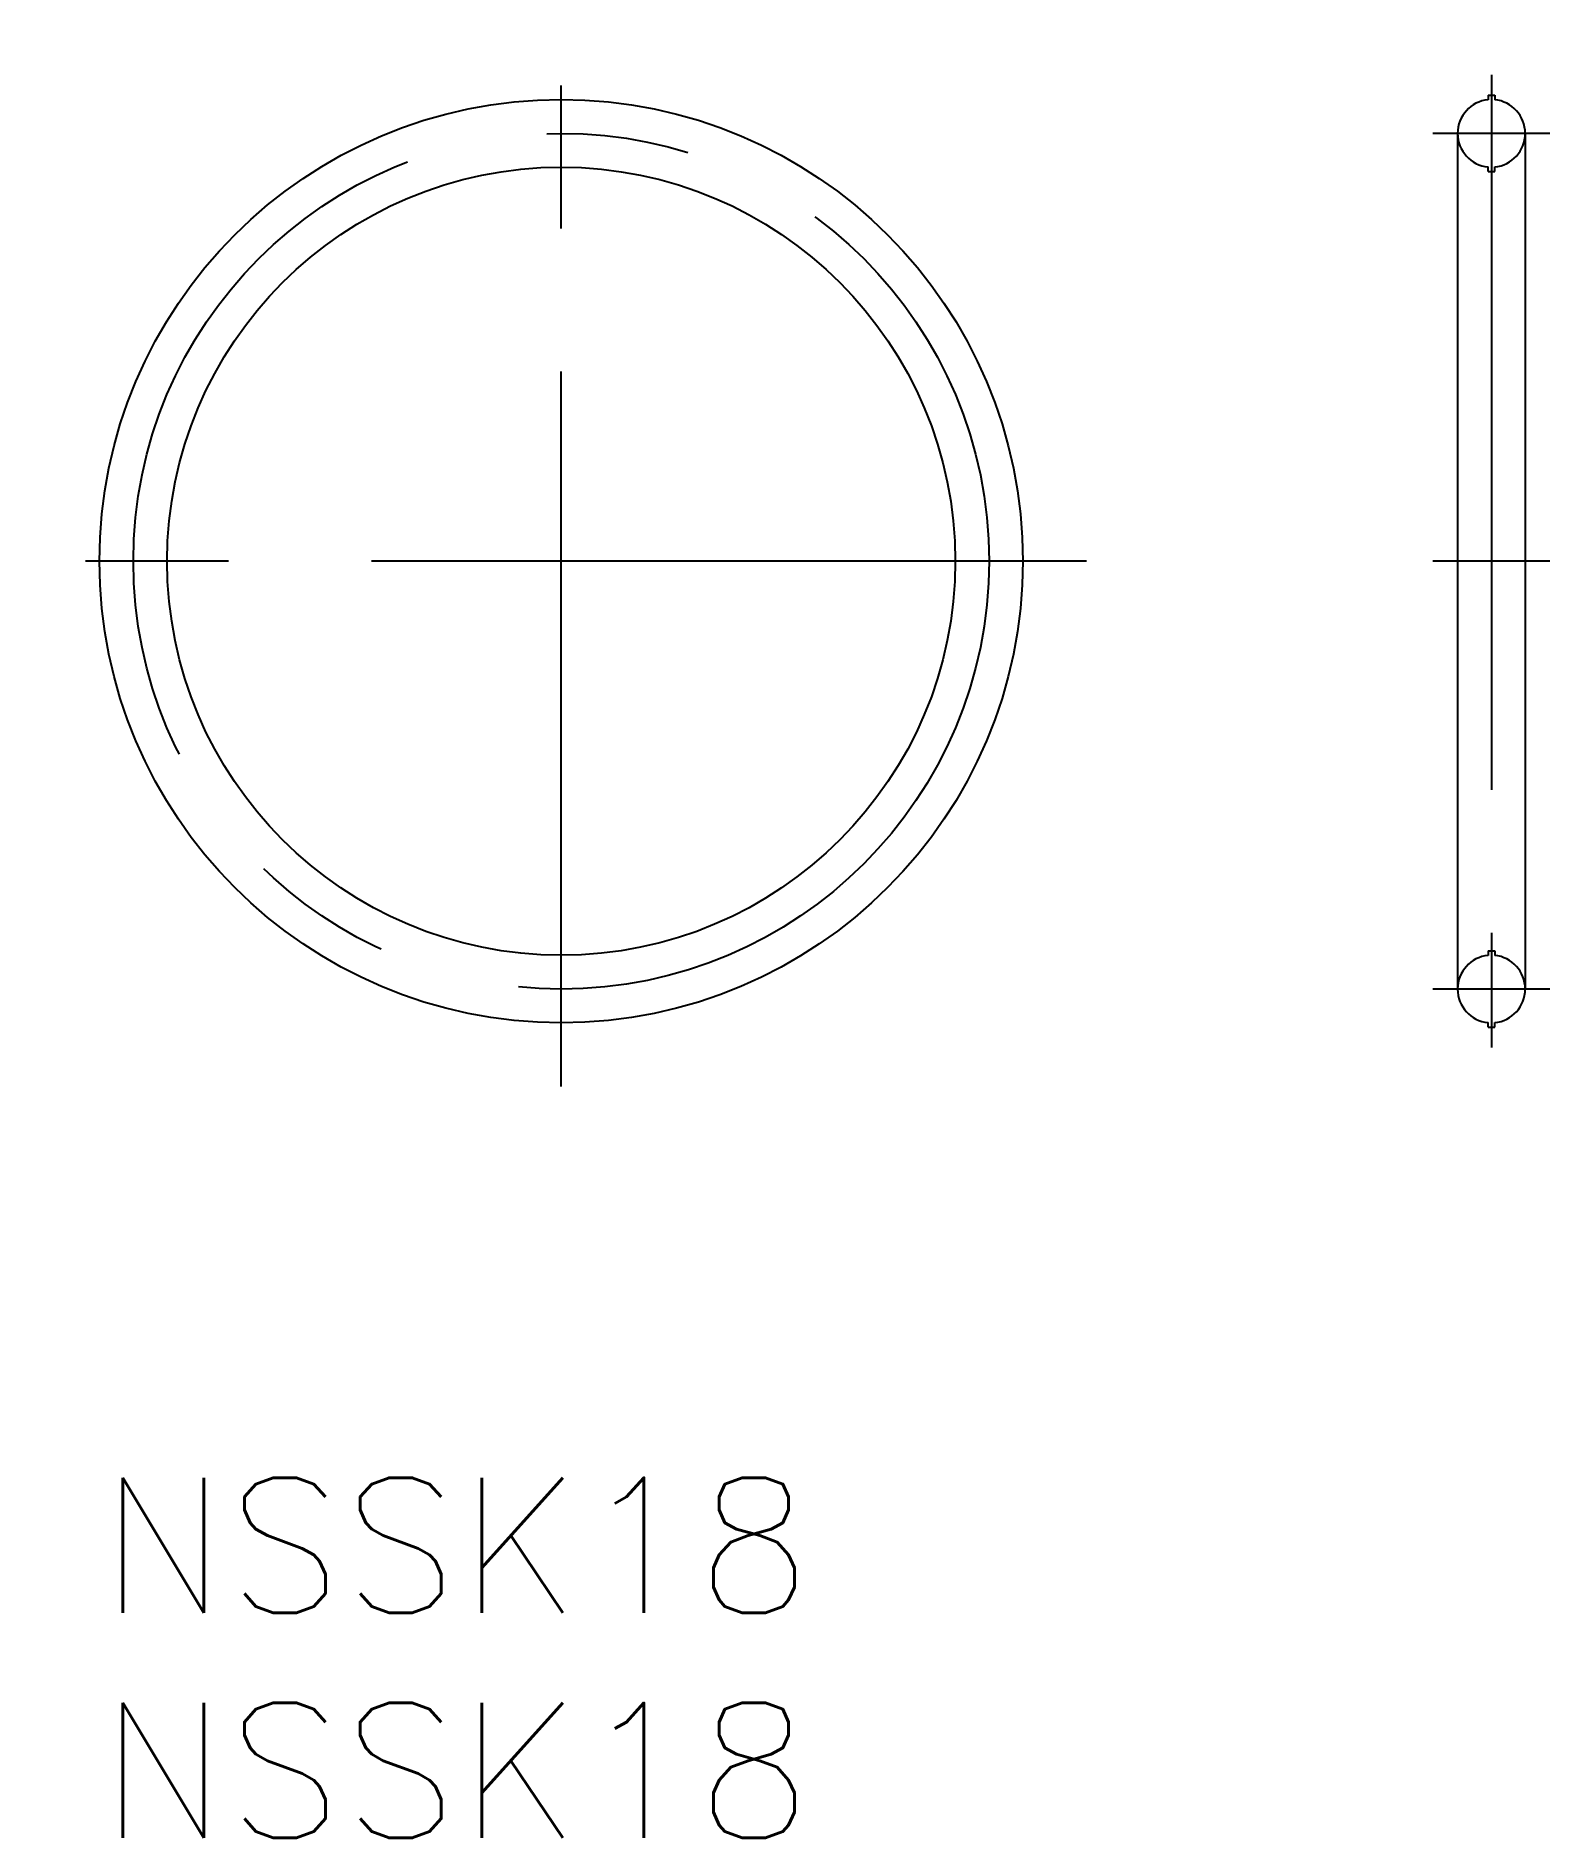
# Model space of a CAD drawing. Extents: x -1.4 to 32.2, y -8 to 32.
import ezdxf

# ---------------------------------------------------------------- set-up
doc = ezdxf.new("R2010")
doc.units = 0
doc.header["$LTSCALE"] = 0.5
doc.linetypes.add('CENTER', pattern=[50.8, 31.75, -6.35, 6.35, -6.35])
for name, color, linetype in [('MSM_CENTER', 1, 'CENTER'), ('MSM_CONTINUOUS', 7, 'CONTINUOUS'), ('MSM_PART_NUMBER', 7, 'CONTINUOUS')]:
    doc.layers.add(name, color=color, linetype=linetype)
doc.styles.get("Standard").update_dxf_attribs({"font": 'txt.shx', "height": 1, "bigfont": 'bigfont.shx'})

# ---------------------------------------------------------------- blocks, each defined once
blk = doc.blocks.new('*U1')
at = {"layer": 'MSM_PART_NUMBER'}
blk.add_text('NSSK18', height=3, dxfattribs=at).set_placement((0, -3))
blk = doc.blocks.new('*U2')
at = {"layer": 'MSM_PART_NUMBER'}
blk.add_text('NSSK18', height=3, dxfattribs=at).set_placement((0, -8))

msp = doc.modelspace()

# ---------------------------------------------------------------- linework, layer by layer
at = {"layer": 'MSM_CENTER'}
for p, q in [((10.25, 8.689), (10.25, 32.011)), ((30.904, 31.15), (30.904, 9.55)), ((32.204, 29.85), (29.604, 29.85)), ((21.911, 20.35), (-1.411, 20.35)), ((32.204, 20.35), (29.604, 20.35)), ((32.204, 10.85), (29.604, 10.85))]:
    msp.add_line(p, q, dxfattribs=at)
msp.add_circle((10.25, 20.35), 9.5, dxfattribs=at)
at = {"layer": 'MSM_CONTINUOUS'}
for p, q in [((30.829, 30.7), (30.829, 30.596)), ((30.829, 30.7), (30.979, 30.7)), ((30.979, 30.7), (30.979, 30.596)), ((30.154, 29.85), (30.154, 10.85)), ((31.654, 29.85), (31.654, 10.85)), ((30.829, 29), (30.829, 29.104)), ((30.829, 29), (30.979, 29)), ((30.979, 29), (30.979, 29.104)), ((30.829, 11.7), (30.829, 11.596)), ((30.829, 11.7), (30.979, 11.7)), ((30.979, 11.7), (30.979, 11.596)), ((30.829, 10), (30.829, 10.104)), ((30.979, 10), (30.979, 10.104)), ((30.829, 10), (30.979, 10))]:
    msp.add_line(p, q, dxfattribs=at)
for radius in [10.25, 8.75]:
    msp.add_circle((10.25, 20.35), radius, dxfattribs=at)
for centre, start, end in [((30.904, 29.85), 95.7392, 264.2608), ((30.904, 29.85), 275.7392, 84.2608), ((30.904, 10.85), 95.7392, 264.2608), ((30.904, 10.85), 275.7392, 84.2608)]:
    msp.add_arc(centre, 0.75, start, end, dxfattribs=at)

# ---------------------------------------------------------------- block references
for name in ['*U1', '*U2']:
    msp.add_blockref(name, (0, 0), dxfattribs=at)

doc.saveas('drawing.dxf')
